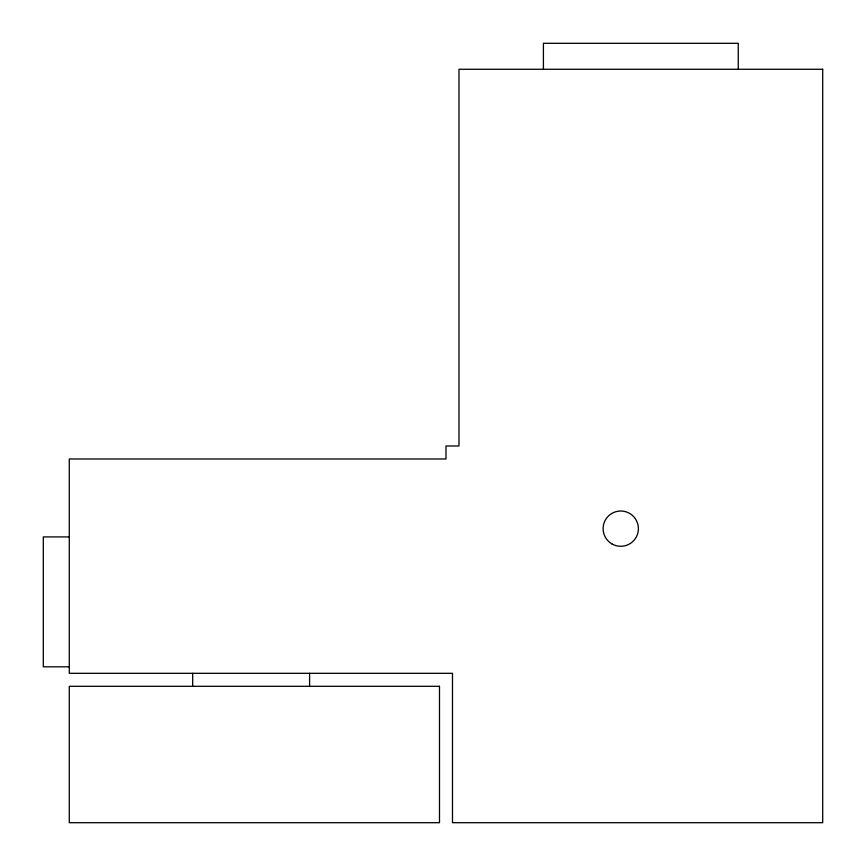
<?xml version="1.0" encoding="UTF-8"?>
<svg xmlns="http://www.w3.org/2000/svg" width="866" height="866" viewBox="0 0 866 866"><rect width="100%" height="100%" fill="white"/><g stroke="black" fill="none" stroke-linecap="round" stroke-linejoin="round"><path stroke-width="1.3" d="M69.28 536.92L43.3 536.92L43.3 666.82L69.28 666.82M738.265 69.28L738.265 43.3L543.415 43.3L543.415 69.28M309.595 673.315L309.595 686.305M192.685 673.315L192.685 686.305M822.7 69.28L458.98 69.28L458.98 445.99L445.99 445.99L445.99 458.98L69.28 458.98L69.28 673.315L452.485 673.315L452.485 822.7L822.7 822.7L822.7 69.28M439.495 686.305L69.28 686.305L69.28 822.7L439.495 822.7L439.495 686.305M611.937 543.924A17.634 17.634 0 0 0 638.394 528.65A17.634 17.634 0 0 0 611.937 513.376A17.634 17.634 0 0 0 611.937 543.924"/></g></svg>
